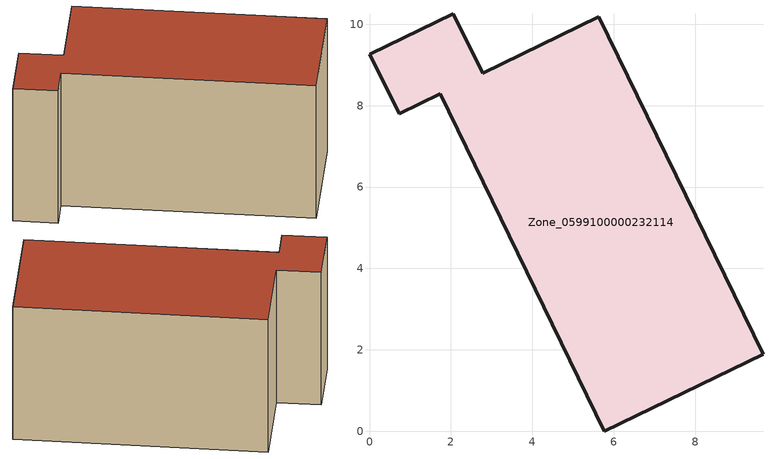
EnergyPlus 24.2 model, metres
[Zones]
Zone_0599100000232114
 floor ground (C_G): 1.74,8.29 0.73,7.8 0,9.26 2.06,10.26 2.78,8.8 5.64,10.19 9.67,1.89 5.77,0 z0
 wall outside (C_F): 2.78,8.8 2.06,10.26 0,9.26 0.73,7.8 1.74,8.29 5.77,0 9.67,1.89 5.64,10.19 2.78,8.8 z0:5.75
 roof outside (C_R): 9.67,1.89 5.64,10.19 2.78,8.8 2.06,10.26 0,9.26 0.73,7.8 1.74,8.29 5.77,0 z5.75
[BUILDING]
Pand.0599100000232114: North Axis=0; Terrain=City; Loads Convergence Tolerance Value=0.04; Temperature Convergence Tolerance Value=0.4; Solar Distribution=FullExterior; Maximum Number of Warmup Days=25; Minimum Number of Warmup Days=1
[Site:Location]
Rotterdam.The.Hague.AP_ZH_NLD Design_Conditions: Latitude=51.96; Longitude=4.45; Time Zone=1; Elevation=-4.5
[SITE:GROUNDTEMPERATURE:BUILDINGSURFACE]
18, 18, 18, 18, 18, 18, 18, 18, 18, 18, 18, 18
[MATERIAL] Thermal Absorptance=0.9; Solar Absorptance=0.7; Visible Absorptance=0.7
Name | Roughness | Thickness | Conductivity | Density | Specific Heat
G.TI.1946-1964 | MediumSmooth | 0.15 | 1 | 540 | 1210
F.TI.1946-1964 | Rough | 0.3 | 0.857143 | 1920 | 840
R.TI.1946-1964 | MediumRough | 0.2 | 0.277778 | 1500 | 1000
[CONSTRUCTION]
C_G: G.TI.1946-1964
C_F: F.TI.1946-1964
C_R: R.TI.1946-1964
[ZONE]
Zone_0599100000232114: Type=1; Multiplier=1; Ceiling Height=Autocalculate; Volume=Autocalculate; Floor Area=autocalculate; Part of Total Floor Area=Yes
[ZONEINFILTRATION:DESIGNFLOWRATE]
Infil_Zone_0599100000232114: Zone or ZoneList or Space or SpaceList=Zone_0599100000232114; Schedule=AlwaysOn; Design Flow Rate Calculation Method=Flow/Area; Flow Rate per Floor Area=0.003; Constant Term Coefficient=1; Temperature Term Coefficient=0; Velocity Term Coefficient=0; Velocity Squared Term Coefficient=0
[HVACTEMPLATE:ZONE:IDEALLOADSAIRSYSTEM]
Zone_0599100000232114: Maximum Heating Supply Air Temperature=50; Minimum Cooling Supply Air Temperature=13; Maximum Heating Supply Air Humidity Ratio=0.0156; Minimum Cooling Supply Air Humidity Ratio=0.0077; Heating Limit=NoLimit; Cooling Limit=NoLimit; Dehumidification Control Type=ConstantSensibleHeatRatio; Cooling Sensible Heat Ratio=0.7; Dehumidification Setpoint=60; Humidification Control Type=None; Humidification Setpoint=30; Outdoor Air Method=None; Outdoor Air Flow Rate per Person=0.00944; Outdoor Air Flow Rate per Zone Floor Area=0; Outdoor Air Flow Rate per Zone=0; Demand Controlled Ventilation Type=None; Outdoor Air Economizer Type=NoEconomizer; Heat Recovery Type=None; Sensible Heat Recovery Effectiveness=0.7; Latent Heat Recovery Effectiveness=0.65
[ZONECONTROL:THERMOSTAT]
ThermostatControl_Zone_0599100000232114: Zone or ZoneList=Zone_0599100000232114; Control Type Schedule=DualSetpointControlType; Control 1=Thermostat_Zone_0599100000232114; Temperature Difference Between Cutout And Setpoint=0
[THERMOSTATSETPOINT:DUALSETPOINT]
Thermostat_Zone_0599100000232114: Heating Setpoint Temperature Schedule=HeatingSetpoint_Zone_0599100000232114; Cooling Setpoint Temperature Schedule=CoolingSetpoint_Zone_0599100000232114
[SCHEDULE:COMPACT]
HeatingSetpoint_Zone_0599100000232114: Through: 12/31, For: AllDays, Until: 24:00, 21
CoolingSetpoint_Zone_0599100000232114: Through: 12/31, For: AllDays, Until: 24:00, 24
DualSetpointControlType: Through: 12/31, For: AllDays, Until: 24:00, 4
AlwaysOn: Through: 12/31, For: AllDays, Until: 24:00, 1
